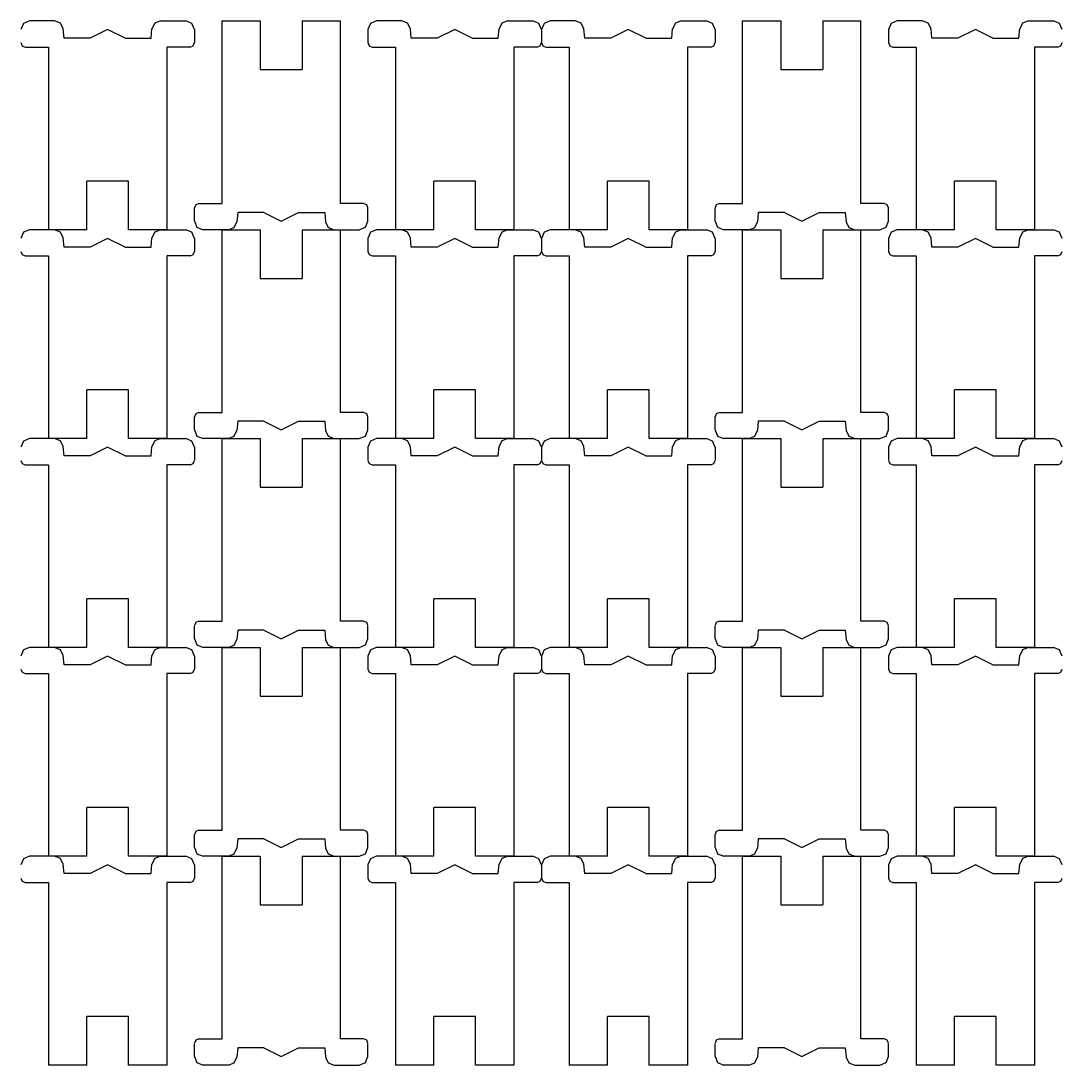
# Model space of a CAD drawing. Extents: x -3 to 397, y 9 to 305.
# Drawn here: x 108.4 to 168.2, y 8.9 to 68.9 of the extents above; entities that cross this region are included whole.
import ezdxf

# ---------------------------------------------------------------- set-up
doc = ezdxf.new("R2010")
doc.units = 0

msp = doc.modelspace()

# ---------------------------------------------------------------- linework, layer by layer
at = {"layer": 'Sketch'}
for p, q in [((108.526294, 68.72418), (108.37985, 68.370621)), ((108.87985, 68.87063), (108.526294, 68.72418)), ((110.321676, 68.870709), (108.879858, 68.870709)), ((110.659481, 68.739265), (110.321682, 68.87063)), ((110.819779, 68.414198), (110.659481, 68.739265)), ((110.867003, 67.873231), (110.81978, 68.412981)), ((115.866997, 67.873231), (115.91422, 68.412981)), ((116.074519, 68.739265), (115.914221, 68.414198)), ((116.412318, 68.87063), (116.074519, 68.739265)), ((116.412324, 68.870709), (117.854142, 68.870709)), ((118.207706, 68.72418), (117.85415, 68.87063)), ((118.35415, 68.370621), (118.207706, 68.72418)), ((119.941003, 58.372476), (119.941003, 68.87113)), ((119.941003, 68.87113), (122.141002, 68.87113)), ((122.141002, 68.87113), (122.141002, 66.071842)), ((124.540998, 68.87113), (124.540998, 66.071842)), ((124.540998, 68.87113), (126.740997, 68.87113)), ((126.740997, 58.372476), (126.740997, 68.87113)), ((128.474294, 68.72418), (128.32785, 68.370621)), ((128.82785, 68.87063), (128.474294, 68.72418)), ((130.269676, 68.870709), (128.827858, 68.870709)), ((130.607481, 68.739265), (130.269682, 68.87063)), ((130.767779, 68.414198), (130.607481, 68.739265)), ((130.815003, 67.873231), (130.76778, 68.412981)), ((135.814997, 67.873231), (135.86222, 68.412981)), ((136.022519, 68.739265), (135.862221, 68.414198)), ((136.360318, 68.87063), (136.022519, 68.739265)), ((136.360324, 68.870709), (137.802142, 68.870709)), ((138.155706, 68.72418), (137.80215, 68.87063)), ((138.30215, 68.370621), (138.155706, 68.72418)), ((138.449294, 68.72418), (138.30285, 68.370621)), ((138.80285, 68.87063), (138.449294, 68.72418)), ((140.244676, 68.870709), (138.802858, 68.870709)), ((140.582481, 68.739265), (140.244682, 68.87063)), ((140.742779, 68.414198), (140.582481, 68.739265)), ((140.790003, 67.873231), (140.74278, 68.412981)), ((145.789997, 67.873231), (145.83722, 68.412981)), ((145.997519, 68.739265), (145.837221, 68.414198)), ((146.335318, 68.87063), (145.997519, 68.739265)), ((146.335324, 68.870709), (147.777142, 68.870709)), ((148.130706, 68.72418), (147.77715, 68.87063)), ((148.27715, 68.370621), (148.130706, 68.72418)), ((149.864003, 58.372476), (149.864003, 68.87113)), ((149.864003, 68.87113), (152.064002, 68.87113)), ((152.064002, 68.87113), (152.064002, 66.071842)), ((154.463998, 68.87113), (154.463998, 66.071842)), ((154.463998, 68.87113), (156.663997, 68.87113)), ((156.663997, 58.372476), (156.663997, 68.87113)), ((158.397294, 68.72418), (158.25085, 68.370621)), ((158.75085, 68.87063), (158.397294, 68.72418)), ((160.192676, 68.870709), (158.750858, 68.870709)), ((160.530481, 68.739265), (160.192682, 68.87063)), ((160.690779, 68.414198), (160.530481, 68.739265)), ((160.738003, 67.873231), (160.69078, 68.412981)), ((165.737997, 67.873231), (165.78522, 68.412981)), ((165.945519, 68.739265), (165.785221, 68.414198)), ((166.283318, 68.87063), (165.945519, 68.739265)), ((166.283324, 68.870709), (167.725142, 68.870709)), ((168.078706, 68.72418), (167.72515, 68.87063)), ((168.22515, 68.370621), (168.078706, 68.72418)), ((112.367001, 67.873231), (110.867003, 67.873231)), ((113.367, 68.373293), (112.367001, 67.873231)), ((114.366999, 67.873231), (113.367, 68.373293)), ((114.366999, 67.873231), (115.866997, 67.873231)), ((118.354151, 68.370647), (118.354151, 67.621877)), ((128.327849, 68.370647), (128.327849, 67.621877)), ((132.315001, 67.873231), (130.815003, 67.873231)), ((133.315, 68.373293), (132.315001, 67.873231)), ((134.314999, 67.873231), (133.315, 68.373293)), ((134.314999, 67.873231), (135.814997, 67.873231)), ((138.302151, 68.370647), (138.302151, 67.621877)), ((138.302849, 68.370647), (138.302849, 67.621877)), ((142.290001, 67.873231), (140.790003, 67.873231)), ((143.29, 68.373293), (142.290001, 67.873231)), ((144.289999, 67.873231), (143.29, 68.373293)), ((144.289999, 67.873231), (145.789997, 67.873231)), ((148.277151, 68.370647), (148.277151, 67.621877)), ((158.250849, 68.370647), (158.250849, 67.621877)), ((162.238001, 67.873231), (160.738003, 67.873231)), ((163.238, 68.373293), (162.238001, 67.873231)), ((164.237999, 67.873231), (163.238, 68.373293)), ((164.237999, 67.873231), (165.737997, 67.873231)), ((108.37985, 67.620634), (108.453072, 67.443854)), ((108.453072, 67.443854), (108.62985, 67.370629)), ((108.629853, 67.370524), (109.967003, 67.370524)), ((109.967003, 67.370524), (109.967003, 56.87187)), ((118.104147, 67.370524), (116.766997, 67.370524)), ((116.766997, 67.370524), (116.766997, 56.87187)), ((118.10415, 67.370629), (118.280928, 67.443854)), ((118.280928, 67.443854), (118.35415, 67.620634)), ((128.32785, 67.620634), (128.401072, 67.443854)), ((128.401072, 67.443854), (128.57785, 67.370629)), ((128.577853, 67.370524), (129.915003, 67.370524)), ((129.915003, 67.370524), (129.915003, 56.87187)), ((138.052147, 67.370524), (136.714997, 67.370524)), ((136.714997, 67.370524), (136.714997, 56.87187)), ((138.05215, 67.370629), (138.228928, 67.443854)), ((138.228928, 67.443854), (138.30215, 67.620634)), ((138.30285, 67.620634), (138.376072, 67.443854)), ((138.376072, 67.443854), (138.55285, 67.370629)), ((138.552853, 67.370524), (139.890003, 67.370524)), ((139.890003, 67.370524), (139.890003, 56.87187)), ((148.027147, 67.370524), (146.689997, 67.370524)), ((146.689997, 67.370524), (146.689997, 56.87187)), ((148.02715, 67.370629), (148.203928, 67.443854)), ((148.203928, 67.443854), (148.27715, 67.620634)), ((158.25085, 67.620634), (158.324072, 67.443854)), ((158.324072, 67.443854), (158.50085, 67.370629)), ((158.500853, 67.370524), (159.838003, 67.370524)), ((159.838003, 67.370524), (159.838003, 56.87187)), ((167.975147, 67.370524), (166.637997, 67.370524)), ((166.637997, 67.370524), (166.637997, 56.87187)), ((167.97515, 67.370629), (168.151928, 67.443854)), ((168.151928, 67.443854), (168.22515, 67.620634)), ((122.141002, 66.071842), (124.540998, 66.071842)), ((152.064002, 66.071842), (154.463998, 66.071842)), ((114.566998, 59.671158), (112.167002, 59.671158)), ((112.167002, 56.87187), (112.167002, 59.671158)), ((114.566998, 56.87187), (114.566998, 59.671158)), ((134.514998, 59.671158), (132.115002, 59.671158)), ((132.115002, 56.87187), (132.115002, 59.671158)), ((134.514998, 56.87187), (134.514998, 59.671158)), ((144.489998, 59.671158), (142.090002, 59.671158)), ((142.090002, 56.87187), (142.090002, 59.671158)), ((144.489998, 56.87187), (144.489998, 59.671158)), ((164.437998, 59.671158), (162.038002, 59.671158)), ((162.038002, 56.87187), (162.038002, 59.671158)), ((164.437998, 56.87187), (164.437998, 59.671158)), ((118.427072, 58.299146), (118.35385, 58.122366)), ((118.60385, 58.372371), (118.427072, 58.299146)), ((118.603853, 58.372476), (119.941003, 58.372476)), ((128.078147, 58.372476), (126.740997, 58.372476)), ((128.254928, 58.299146), (128.07815, 58.372371)), ((128.32815, 58.122366), (128.254928, 58.299146)), ((148.350072, 58.299146), (148.27685, 58.122366)), ((148.52685, 58.372371), (148.350072, 58.299146)), ((148.526853, 58.372476), (149.864003, 58.372476)), ((158.001147, 58.372476), (156.663997, 58.372476)), ((158.177928, 58.299146), (158.00115, 58.372371)), ((158.25115, 58.122366), (158.177928, 58.299146)), ((118.353849, 57.372353), (118.353849, 58.121123)), ((120.841003, 57.869769), (120.79378, 57.330019)), ((122.341001, 57.869769), (120.841003, 57.869769)), ((122.341001, 57.869769), (123.341, 57.369707)), ((123.341, 57.369707), (124.340999, 57.869769)), ((124.340999, 57.869769), (125.840997, 57.869769)), ((125.840997, 57.869769), (125.88822, 57.330019)), ((128.328151, 57.372353), (128.328151, 58.121123)), ((148.276849, 57.372353), (148.276849, 58.121123)), ((150.764003, 57.869769), (150.71678, 57.330019)), ((152.264001, 57.869769), (150.764003, 57.869769)), ((152.264001, 57.869769), (153.264, 57.369707)), ((153.264, 57.369707), (154.263999, 57.869769)), ((154.263999, 57.869769), (155.763997, 57.869769)), ((155.763997, 57.869769), (155.81122, 57.330019)), ((158.251151, 57.372353), (158.251151, 58.121123)), ((118.35385, 57.372379), (118.500294, 57.01882)), ((118.500294, 57.01882), (118.85385, 56.87237)), ((120.295682, 56.87237), (120.633481, 57.003735)), ((120.633481, 57.003735), (120.793779, 57.328802)), ((125.888221, 57.328802), (126.048519, 57.003735)), ((126.048519, 57.003735), (126.386318, 56.87237)), ((127.82815, 56.87237), (128.181706, 57.01882)), ((128.181706, 57.01882), (128.32815, 57.372379)), ((148.27685, 57.372379), (148.423294, 57.01882)), ((148.423294, 57.01882), (148.77685, 56.87237)), ((150.218682, 56.87237), (150.556481, 57.003735)), ((150.556481, 57.003735), (150.716779, 57.328802)), ((155.811221, 57.328802), (155.971519, 57.003735)), ((155.971519, 57.003735), (156.309318, 56.87237)), ((157.75115, 56.87237), (158.104706, 57.01882)), ((158.104706, 57.01882), (158.25115, 57.372379)), ((108.526294, 56.72518), (108.37985, 56.371621)), ((108.87985, 56.87163), (108.526294, 56.72518)), ((110.321676, 56.871709), (108.879858, 56.871709)), ((112.167002, 56.87187), (109.967003, 56.87187)), ((110.659481, 56.740265), (110.321682, 56.87163)), ((110.819779, 56.415198), (110.659481, 56.740265)), ((110.867003, 55.874231), (110.81978, 56.413981)), ((116.766997, 56.87187), (114.566998, 56.87187)), ((115.866997, 55.874231), (115.91422, 56.413981)), ((116.074519, 56.740265), (115.914221, 56.415198)), ((116.412318, 56.87163), (116.074519, 56.740265)), ((116.412324, 56.871709), (117.854142, 56.871709)), ((118.207706, 56.72518), (117.85415, 56.87163)), ((118.35415, 56.371621), (118.207706, 56.72518)), ((120.295676, 56.872291), (118.853858, 56.872291)), ((119.941003, 46.373476), (119.941003, 56.87213)), ((119.941003, 56.87213), (122.141002, 56.87213)), ((122.141002, 56.87213), (122.141002, 54.072842)), ((124.540998, 56.87213), (124.540998, 54.072842)), ((124.540998, 56.87213), (126.740997, 56.87213)), ((126.386324, 56.872291), (127.828142, 56.872291)), ((126.740997, 46.373476), (126.740997, 56.87213)), ((128.474294, 56.72518), (128.32785, 56.371621)), ((128.82785, 56.87163), (128.474294, 56.72518)), ((130.269676, 56.871709), (128.827858, 56.871709)), ((132.115002, 56.87187), (129.915003, 56.87187)), ((130.607481, 56.740265), (130.269682, 56.87163)), ((130.767779, 56.415198), (130.607481, 56.740265)), ((130.815003, 55.874231), (130.76778, 56.413981)), ((136.714997, 56.87187), (134.514998, 56.87187)), ((135.814997, 55.874231), (135.86222, 56.413981)), ((136.022519, 56.740265), (135.862221, 56.415198)), ((136.360318, 56.87163), (136.022519, 56.740265)), ((136.360324, 56.871709), (137.802142, 56.871709)), ((138.155706, 56.72518), (137.80215, 56.87163)), ((138.30215, 56.371621), (138.155706, 56.72518)), ((138.449294, 56.72518), (138.30285, 56.371621)), ((138.80285, 56.87163), (138.449294, 56.72518)), ((140.244676, 56.871709), (138.802858, 56.871709)), ((142.090002, 56.87187), (139.890003, 56.87187)), ((140.582481, 56.740265), (140.244682, 56.87163)), ((140.742779, 56.415198), (140.582481, 56.740265)), ((140.790003, 55.874231), (140.74278, 56.413981)), ((146.689997, 56.87187), (144.489998, 56.87187)), ((145.789997, 55.874231), (145.83722, 56.413981)), ((145.997519, 56.740265), (145.837221, 56.415198)), ((146.335318, 56.87163), (145.997519, 56.740265)), ((146.335324, 56.871709), (147.777142, 56.871709)), ((148.130706, 56.72518), (147.77715, 56.87163)), ((148.27715, 56.371621), (148.130706, 56.72518)), ((150.218676, 56.872291), (148.776858, 56.872291)), ((149.864003, 46.373476), (149.864003, 56.87213)), ((149.864003, 56.87213), (152.064002, 56.87213)), ((152.064002, 56.87213), (152.064002, 54.072842)), ((154.463998, 56.87213), (154.463998, 54.072842)), ((154.463998, 56.87213), (156.663997, 56.87213)), ((156.309324, 56.872291), (157.751142, 56.872291)), ((156.663997, 46.373476), (156.663997, 56.87213)), ((158.397294, 56.72518), (158.25085, 56.371621)), ((158.75085, 56.87163), (158.397294, 56.72518)), ((160.192676, 56.871709), (158.750858, 56.871709)), ((162.038002, 56.87187), (159.838003, 56.87187)), ((160.530481, 56.740265), (160.192682, 56.87163)), ((160.690779, 56.415198), (160.530481, 56.740265)), ((160.738003, 55.874231), (160.69078, 56.413981)), ((166.637997, 56.87187), (164.437998, 56.87187)), ((165.737997, 55.874231), (165.78522, 56.413981)), ((165.945519, 56.740265), (165.785221, 56.415198)), ((166.283318, 56.87163), (165.945519, 56.740265)), ((166.283324, 56.871709), (167.725142, 56.871709)), ((168.078706, 56.72518), (167.72515, 56.87163)), ((168.22515, 56.371621), (168.078706, 56.72518)), ((112.367001, 55.874231), (110.867003, 55.874231)), ((113.367, 56.374293), (112.367001, 55.874231)), ((114.366999, 55.874231), (113.367, 56.374293)), ((114.366999, 55.874231), (115.866997, 55.874231)), ((118.354151, 56.371647), (118.354151, 55.622877)), ((128.327849, 56.371647), (128.327849, 55.622877)), ((132.315001, 55.874231), (130.815003, 55.874231)), ((133.315, 56.374293), (132.315001, 55.874231)), ((134.314999, 55.874231), (133.315, 56.374293)), ((134.314999, 55.874231), (135.814997, 55.874231)), ((138.302151, 56.371647), (138.302151, 55.622877)), ((138.302849, 56.371647), (138.302849, 55.622877)), ((142.290001, 55.874231), (140.790003, 55.874231)), ((143.29, 56.374293), (142.290001, 55.874231)), ((144.289999, 55.874231), (143.29, 56.374293)), ((144.289999, 55.874231), (145.789997, 55.874231)), ((148.277151, 56.371647), (148.277151, 55.622877)), ((158.250849, 56.371647), (158.250849, 55.622877)), ((162.238001, 55.874231), (160.738003, 55.874231)), ((163.238, 56.374293), (162.238001, 55.874231)), ((164.237999, 55.874231), (163.238, 56.374293)), ((164.237999, 55.874231), (165.737997, 55.874231)), ((108.37985, 55.621634), (108.453072, 55.444854)), ((108.453072, 55.444854), (108.62985, 55.371629)), ((108.629853, 55.371524), (109.967003, 55.371524)), ((109.967003, 55.371524), (109.967003, 44.87287)), ((118.104147, 55.371524), (116.766997, 55.371524)), ((116.766997, 55.371524), (116.766997, 44.87287)), ((118.10415, 55.371629), (118.280928, 55.444854)), ((118.280928, 55.444854), (118.35415, 55.621634)), ((128.32785, 55.621634), (128.401072, 55.444854)), ((128.401072, 55.444854), (128.57785, 55.371629)), ((128.577853, 55.371524), (129.915003, 55.371524)), ((129.915003, 55.371524), (129.915003, 44.87287)), ((138.052147, 55.371524), (136.714997, 55.371524)), ((136.714997, 55.371524), (136.714997, 44.87287)), ((138.05215, 55.371629), (138.228928, 55.444854)), ((138.228928, 55.444854), (138.30215, 55.621634)), ((138.30285, 55.621634), (138.376072, 55.444854)), ((138.376072, 55.444854), (138.55285, 55.371629)), ((138.552853, 55.371524), (139.890003, 55.371524)), ((139.890003, 55.371524), (139.890003, 44.87287)), ((148.027147, 55.371524), (146.689997, 55.371524)), ((146.689997, 55.371524), (146.689997, 44.87287)), ((148.02715, 55.371629), (148.203928, 55.444854)), ((148.203928, 55.444854), (148.27715, 55.621634)), ((158.25085, 55.621634), (158.324072, 55.444854)), ((158.324072, 55.444854), (158.50085, 55.371629)), ((158.500853, 55.371524), (159.838003, 55.371524)), ((159.838003, 55.371524), (159.838003, 44.87287)), ((167.975147, 55.371524), (166.637997, 55.371524)), ((166.637997, 55.371524), (166.637997, 44.87287)), ((167.97515, 55.371629), (168.151928, 55.444854)), ((168.151928, 55.444854), (168.22515, 55.621634)), ((122.141002, 54.072842), (124.540998, 54.072842)), ((152.064002, 54.072842), (154.463998, 54.072842)), ((114.566998, 47.672158), (112.167002, 47.672158)), ((112.167002, 44.87287), (112.167002, 47.672158)), ((114.566998, 44.87287), (114.566998, 47.672158)), ((134.514998, 47.672158), (132.115002, 47.672158)), ((132.115002, 44.87287), (132.115002, 47.672158)), ((134.514998, 44.87287), (134.514998, 47.672158)), ((144.489998, 47.672158), (142.090002, 47.672158)), ((142.090002, 44.87287), (142.090002, 47.672158)), ((144.489998, 44.87287), (144.489998, 47.672158)), ((164.437998, 47.672158), (162.038002, 47.672158)), ((162.038002, 44.87287), (162.038002, 47.672158)), ((164.437998, 44.87287), (164.437998, 47.672158)), ((118.427072, 46.300146), (118.35385, 46.123366)), ((118.60385, 46.373371), (118.427072, 46.300146)), ((118.603853, 46.373476), (119.941003, 46.373476)), ((128.078147, 46.373476), (126.740997, 46.373476)), ((128.254928, 46.300146), (128.07815, 46.373371)), ((128.32815, 46.123366), (128.254928, 46.300146)), ((148.350072, 46.300146), (148.27685, 46.123366)), ((148.52685, 46.373371), (148.350072, 46.300146)), ((148.526853, 46.373476), (149.864003, 46.373476)), ((158.001147, 46.373476), (156.663997, 46.373476)), ((158.177928, 46.300146), (158.00115, 46.373371)), ((158.25115, 46.123366), (158.177928, 46.300146)), ((118.353849, 45.373353), (118.353849, 46.122123)), ((120.841003, 45.870769), (120.79378, 45.331019)), ((122.341001, 45.870769), (120.841003, 45.870769)), ((122.341001, 45.870769), (123.341, 45.370707)), ((123.341, 45.370707), (124.340999, 45.870769)), ((124.340999, 45.870769), (125.840997, 45.870769)), ((125.840997, 45.870769), (125.88822, 45.331019)), ((128.328151, 45.373353), (128.328151, 46.122123)), ((148.276849, 45.373353), (148.276849, 46.122123)), ((150.764003, 45.870769), (150.71678, 45.331019)), ((152.264001, 45.870769), (150.764003, 45.870769)), ((152.264001, 45.870769), (153.264, 45.370707)), ((153.264, 45.370707), (154.263999, 45.870769)), ((154.263999, 45.870769), (155.763997, 45.870769)), ((155.763997, 45.870769), (155.81122, 45.331019)), ((158.251151, 45.373353), (158.251151, 46.122123)), ((118.35385, 45.373379), (118.500294, 45.01982)), ((118.500294, 45.01982), (118.85385, 44.87337)), ((120.295682, 44.87337), (120.633481, 45.004735)), ((120.633481, 45.004735), (120.793779, 45.329802)), ((125.888221, 45.329802), (126.048519, 45.004735)), ((126.048519, 45.004735), (126.386318, 44.87337)), ((127.82815, 44.87337), (128.181706, 45.01982)), ((128.181706, 45.01982), (128.32815, 45.373379)), ((148.27685, 45.373379), (148.423294, 45.01982)), ((148.423294, 45.01982), (148.77685, 44.87337)), ((150.218682, 44.87337), (150.556481, 45.004735)), ((150.556481, 45.004735), (150.716779, 45.329802)), ((155.811221, 45.329802), (155.971519, 45.004735)), ((155.971519, 45.004735), (156.309318, 44.87337)), ((157.75115, 44.87337), (158.104706, 45.01982)), ((158.104706, 45.01982), (158.25115, 45.373379)), ((108.526294, 44.72618), (108.37985, 44.372621)), ((108.87985, 44.87263), (108.526294, 44.72618)), ((110.321676, 44.872709), (108.879858, 44.872709)), ((112.167002, 44.87287), (109.967003, 44.87287)), ((110.659481, 44.741265), (110.321682, 44.87263)), ((110.819779, 44.416198), (110.659481, 44.741265)), ((110.867003, 43.875231), (110.81978, 44.414981)), ((116.766997, 44.87287), (114.566998, 44.87287)), ((115.866997, 43.875231), (115.91422, 44.414981)), ((116.074519, 44.741265), (115.914221, 44.416198)), ((116.412318, 44.87263), (116.074519, 44.741265)), ((116.412324, 44.872709), (117.854142, 44.872709)), ((118.207706, 44.72618), (117.85415, 44.87263)), ((118.35415, 44.372621), (118.207706, 44.72618)), ((120.295676, 44.873291), (118.853858, 44.873291)), ((119.941003, 34.374476), (119.941003, 44.87313)), ((119.941003, 44.87313), (122.141002, 44.87313)), ((122.141002, 44.87313), (122.141002, 42.073842)), ((124.540998, 44.87313), (124.540998, 42.073842)), ((124.540998, 44.87313), (126.740997, 44.87313)), ((126.386324, 44.873291), (127.828142, 44.873291)), ((126.740997, 34.374476), (126.740997, 44.87313)), ((128.474294, 44.72618), (128.32785, 44.372621)), ((128.82785, 44.87263), (128.474294, 44.72618)), ((130.269676, 44.872709), (128.827858, 44.872709)), ((132.115002, 44.87287), (129.915003, 44.87287)), ((130.607481, 44.741265), (130.269682, 44.87263)), ((130.767779, 44.416198), (130.607481, 44.741265)), ((130.815003, 43.875231), (130.76778, 44.414981)), ((136.714997, 44.87287), (134.514998, 44.87287)), ((135.814997, 43.875231), (135.86222, 44.414981)), ((136.022519, 44.741265), (135.862221, 44.416198)), ((136.360318, 44.87263), (136.022519, 44.741265)), ((136.360324, 44.872709), (137.802142, 44.872709)), ((138.155706, 44.72618), (137.80215, 44.87263)), ((138.30215, 44.372621), (138.155706, 44.72618)), ((138.449294, 44.72618), (138.30285, 44.372621)), ((138.80285, 44.87263), (138.449294, 44.72618)), ((140.244676, 44.872709), (138.802858, 44.872709)), ((142.090002, 44.87287), (139.890003, 44.87287)), ((140.582481, 44.741265), (140.244682, 44.87263)), ((140.742779, 44.416198), (140.582481, 44.741265)), ((140.790003, 43.875231), (140.74278, 44.414981)), ((146.689997, 44.87287), (144.489998, 44.87287)), ((145.789997, 43.875231), (145.83722, 44.414981)), ((145.997519, 44.741265), (145.837221, 44.416198)), ((146.335318, 44.87263), (145.997519, 44.741265)), ((146.335324, 44.872709), (147.777142, 44.872709)), ((148.130706, 44.72618), (147.77715, 44.87263)), ((148.27715, 44.372621), (148.130706, 44.72618)), ((150.218676, 44.873291), (148.776858, 44.873291)), ((149.864003, 34.374476), (149.864003, 44.87313)), ((149.864003, 44.87313), (152.064002, 44.87313)), ((152.064002, 44.87313), (152.064002, 42.073842)), ((154.463998, 44.87313), (154.463998, 42.073842)), ((154.463998, 44.87313), (156.663997, 44.87313)), ((156.309324, 44.873291), (157.751142, 44.873291)), ((156.663997, 34.374476), (156.663997, 44.87313)), ((158.397294, 44.72618), (158.25085, 44.372621)), ((158.75085, 44.87263), (158.397294, 44.72618)), ((160.192676, 44.872709), (158.750858, 44.872709)), ((162.038002, 44.87287), (159.838003, 44.87287)), ((160.530481, 44.741265), (160.192682, 44.87263)), ((160.690779, 44.416198), (160.530481, 44.741265)), ((160.738003, 43.875231), (160.69078, 44.414981)), ((166.637997, 44.87287), (164.437998, 44.87287)), ((165.737997, 43.875231), (165.78522, 44.414981)), ((165.945519, 44.741265), (165.785221, 44.416198)), ((166.283318, 44.87263), (165.945519, 44.741265)), ((166.283324, 44.872709), (167.725142, 44.872709)), ((168.078706, 44.72618), (167.72515, 44.87263)), ((168.22515, 44.372621), (168.078706, 44.72618)), ((112.367001, 43.875231), (110.867003, 43.875231)), ((113.367, 44.375293), (112.367001, 43.875231)), ((114.366999, 43.875231), (113.367, 44.375293)), ((114.366999, 43.875231), (115.866997, 43.875231)), ((118.354151, 44.372647), (118.354151, 43.623877)), ((128.327849, 44.372647), (128.327849, 43.623877)), ((132.315001, 43.875231), (130.815003, 43.875231)), ((133.315, 44.375293), (132.315001, 43.875231)), ((134.314999, 43.875231), (133.315, 44.375293)), ((134.314999, 43.875231), (135.814997, 43.875231)), ((138.302151, 44.372647), (138.302151, 43.623877)), ((138.302849, 44.372647), (138.302849, 43.623877)), ((142.290001, 43.875231), (140.790003, 43.875231)), ((143.29, 44.375293), (142.290001, 43.875231)), ((144.289999, 43.875231), (143.29, 44.375293)), ((144.289999, 43.875231), (145.789997, 43.875231)), ((148.277151, 44.372647), (148.277151, 43.623877)), ((158.250849, 44.372647), (158.250849, 43.623877)), ((162.238001, 43.875231), (160.738003, 43.875231)), ((163.238, 44.375293), (162.238001, 43.875231)), ((164.237999, 43.875231), (163.238, 44.375293)), ((164.237999, 43.875231), (165.737997, 43.875231)), ((108.37985, 43.622634), (108.453072, 43.445854)), ((108.453072, 43.445854), (108.62985, 43.372629)), ((108.629853, 43.372524), (109.967003, 43.372524)), ((109.967003, 43.372524), (109.967003, 32.87387)), ((118.104147, 43.372524), (116.766997, 43.372524)), ((116.766997, 43.372524), (116.766997, 32.87387)), ((118.10415, 43.372629), (118.280928, 43.445854)), ((118.280928, 43.445854), (118.35415, 43.622634)), ((128.32785, 43.622634), (128.401072, 43.445854)), ((128.401072, 43.445854), (128.57785, 43.372629)), ((128.577853, 43.372524), (129.915003, 43.372524)), ((129.915003, 43.372524), (129.915003, 32.87387)), ((138.052147, 43.372524), (136.714997, 43.372524)), ((136.714997, 43.372524), (136.714997, 32.87387)), ((138.05215, 43.372629), (138.228928, 43.445854)), ((138.228928, 43.445854), (138.30215, 43.622634)), ((138.30285, 43.622634), (138.376072, 43.445854)), ((138.376072, 43.445854), (138.55285, 43.372629)), ((138.552853, 43.372524), (139.890003, 43.372524)), ((139.890003, 43.372524), (139.890003, 32.87387)), ((148.027147, 43.372524), (146.689997, 43.372524)), ((146.689997, 43.372524), (146.689997, 32.87387)), ((148.02715, 43.372629), (148.203928, 43.445854)), ((148.203928, 43.445854), (148.27715, 43.622634)), ((158.25085, 43.622634), (158.324072, 43.445854)), ((158.324072, 43.445854), (158.50085, 43.372629)), ((158.500853, 43.372524), (159.838003, 43.372524)), ((159.838003, 43.372524), (159.838003, 32.87387)), ((167.975147, 43.372524), (166.637997, 43.372524)), ((166.637997, 43.372524), (166.637997, 32.87387)), ((167.97515, 43.372629), (168.151928, 43.445854)), ((168.151928, 43.445854), (168.22515, 43.622634)), ((122.141002, 42.073842), (124.540998, 42.073842)), ((152.064002, 42.073842), (154.463998, 42.073842)), ((114.566998, 35.673158), (112.167002, 35.673158)), ((112.167002, 32.87387), (112.167002, 35.673158)), ((114.566998, 32.87387), (114.566998, 35.673158)), ((134.514998, 35.673158), (132.115002, 35.673158)), ((132.115002, 32.87387), (132.115002, 35.673158)), ((134.514998, 32.87387), (134.514998, 35.673158)), ((144.489998, 35.673158), (142.090002, 35.673158)), ((142.090002, 32.87387), (142.090002, 35.673158)), ((144.489998, 32.87387), (144.489998, 35.673158)), ((164.437998, 35.673158), (162.038002, 35.673158)), ((162.038002, 32.87387), (162.038002, 35.673158)), ((164.437998, 32.87387), (164.437998, 35.673158)), ((118.427072, 34.301146), (118.35385, 34.124366)), ((118.60385, 34.374371), (118.427072, 34.301146)), ((118.603853, 34.374476), (119.941003, 34.374476)), ((128.078147, 34.374476), (126.740997, 34.374476)), ((128.254928, 34.301146), (128.07815, 34.374371)), ((128.32815, 34.124366), (128.254928, 34.301146)), ((148.350072, 34.301146), (148.27685, 34.124366)), ((148.52685, 34.374371), (148.350072, 34.301146)), ((148.526853, 34.374476), (149.864003, 34.374476)), ((158.001147, 34.374476), (156.663997, 34.374476)), ((158.177928, 34.301146), (158.00115, 34.374371)), ((158.25115, 34.124366), (158.177928, 34.301146)), ((118.353849, 33.374353), (118.353849, 34.123123)), ((120.841003, 33.871769), (120.79378, 33.332019)), ((122.341001, 33.871769), (120.841003, 33.871769)), ((122.341001, 33.871769), (123.341, 33.371707)), ((123.341, 33.371707), (124.340999, 33.871769)), ((124.340999, 33.871769), (125.840997, 33.871769)), ((125.840997, 33.871769), (125.88822, 33.332019)), ((128.328151, 33.374353), (128.328151, 34.123123)), ((148.276849, 33.374353), (148.276849, 34.123123)), ((150.764003, 33.871769), (150.71678, 33.332019)), ((152.264001, 33.871769), (150.764003, 33.871769)), ((152.264001, 33.871769), (153.264, 33.371707)), ((153.264, 33.371707), (154.263999, 33.871769)), ((154.263999, 33.871769), (155.763997, 33.871769)), ((155.763997, 33.871769), (155.81122, 33.332019)), ((158.251151, 33.374353), (158.251151, 34.123123)), ((118.35385, 33.374379), (118.500294, 33.02082)), ((118.500294, 33.02082), (118.85385, 32.87437)), ((120.295682, 32.87437), (120.633481, 33.005735)), ((120.633481, 33.005735), (120.793779, 33.330802)), ((125.888221, 33.330802), (126.048519, 33.005735)), ((126.048519, 33.005735), (126.386318, 32.87437)), ((127.82815, 32.87437), (128.181706, 33.02082)), ((128.181706, 33.02082), (128.32815, 33.374379)), ((148.27685, 33.374379), (148.423294, 33.02082)), ((148.423294, 33.02082), (148.77685, 32.87437)), ((150.218682, 32.87437), (150.556481, 33.005735)), ((150.556481, 33.005735), (150.716779, 33.330802)), ((155.811221, 33.330802), (155.971519, 33.005735)), ((155.971519, 33.005735), (156.309318, 32.87437)), ((157.75115, 32.87437), (158.104706, 33.02082)), ((158.104706, 33.02082), (158.25115, 33.374379)), ((108.526294, 32.72718), (108.37985, 32.373621)), ((108.87985, 32.87363), (108.526294, 32.72718)), ((110.321676, 32.873709), (108.879858, 32.873709)), ((112.167002, 32.87387), (109.967003, 32.87387)), ((110.659481, 32.742265), (110.321682, 32.87363)), ((110.819779, 32.417198), (110.659481, 32.742265)), ((110.867003, 31.876231), (110.81978, 32.415981)), ((116.766997, 32.87387), (114.566998, 32.87387)), ((115.866997, 31.876231), (115.91422, 32.415981)), ((116.074519, 32.742265), (115.914221, 32.417198)), ((116.412318, 32.87363), (116.074519, 32.742265)), ((116.412324, 32.873709), (117.854142, 32.873709)), ((118.207706, 32.72718), (117.85415, 32.87363)), ((118.35415, 32.373621), (118.207706, 32.72718)), ((120.295676, 32.874291), (118.853858, 32.874291)), ((119.941003, 22.375476), (119.941003, 32.87413)), ((119.941003, 32.87413), (122.141002, 32.87413)), ((122.141002, 32.87413), (122.141002, 30.074842)), ((124.540998, 32.87413), (124.540998, 30.074842)), ((124.540998, 32.87413), (126.740997, 32.87413)), ((126.386324, 32.874291), (127.828142, 32.874291)), ((126.740997, 22.375476), (126.740997, 32.87413)), ((128.474294, 32.72718), (128.32785, 32.373621)), ((128.82785, 32.87363), (128.474294, 32.72718)), ((130.269676, 32.873709), (128.827858, 32.873709)), ((132.115002, 32.87387), (129.915003, 32.87387)), ((130.607481, 32.742265), (130.269682, 32.87363)), ((130.767779, 32.417198), (130.607481, 32.742265)), ((130.815003, 31.876231), (130.76778, 32.415981)), ((136.714997, 32.87387), (134.514998, 32.87387)), ((135.814997, 31.876231), (135.86222, 32.415981)), ((136.022519, 32.742265), (135.862221, 32.417198)), ((136.360318, 32.87363), (136.022519, 32.742265)), ((136.360324, 32.873709), (137.802142, 32.873709)), ((138.155706, 32.72718), (137.80215, 32.87363)), ((138.30215, 32.373621), (138.155706, 32.72718)), ((138.449294, 32.72718), (138.30285, 32.373621)), ((138.80285, 32.87363), (138.449294, 32.72718)), ((140.244676, 32.873709), (138.802858, 32.873709)), ((142.090002, 32.87387), (139.890003, 32.87387)), ((140.582481, 32.742265), (140.244682, 32.87363)), ((140.742779, 32.417198), (140.582481, 32.742265)), ((140.790003, 31.876231), (140.74278, 32.415981)), ((146.689997, 32.87387), (144.489998, 32.87387)), ((145.789997, 31.876231), (145.83722, 32.415981)), ((145.997519, 32.742265), (145.837221, 32.417198)), ((146.335318, 32.87363), (145.997519, 32.742265)), ((146.335324, 32.873709), (147.777142, 32.873709)), ((148.130706, 32.72718), (147.77715, 32.87363)), ((148.27715, 32.373621), (148.130706, 32.72718)), ((150.218676, 32.874291), (148.776858, 32.874291)), ((149.864003, 22.375476), (149.864003, 32.87413)), ((149.864003, 32.87413), (152.064002, 32.87413)), ((152.064002, 32.87413), (152.064002, 30.074842)), ((154.463998, 32.87413), (154.463998, 30.074842)), ((154.463998, 32.87413), (156.663997, 32.87413)), ((156.309324, 32.874291), (157.751142, 32.874291)), ((156.663997, 22.375476), (156.663997, 32.87413)), ((158.397294, 32.72718), (158.25085, 32.373621)), ((158.75085, 32.87363), (158.397294, 32.72718)), ((160.192676, 32.873709), (158.750858, 32.873709)), ((162.038002, 32.87387), (159.838003, 32.87387)), ((160.530481, 32.742265), (160.192682, 32.87363)), ((160.690779, 32.417198), (160.530481, 32.742265)), ((160.738003, 31.876231), (160.69078, 32.415981)), ((166.637997, 32.87387), (164.437998, 32.87387)), ((165.737997, 31.876231), (165.78522, 32.415981)), ((165.945519, 32.742265), (165.785221, 32.417198)), ((166.283318, 32.87363), (165.945519, 32.742265)), ((166.283324, 32.873709), (167.725142, 32.873709)), ((168.078706, 32.72718), (167.72515, 32.87363)), ((168.22515, 32.373621), (168.078706, 32.72718)), ((112.367001, 31.876231), (110.867003, 31.876231)), ((113.367, 32.376293), (112.367001, 31.876231)), ((114.366999, 31.876231), (113.367, 32.376293)), ((114.366999, 31.876231), (115.866997, 31.876231)), ((118.354151, 32.373647), (118.354151, 31.624877)), ((128.327849, 32.373647), (128.327849, 31.624877)), ((132.315001, 31.876231), (130.815003, 31.876231)), ((133.315, 32.376293), (132.315001, 31.876231)), ((134.314999, 31.876231), (133.315, 32.376293)), ((134.314999, 31.876231), (135.814997, 31.876231)), ((138.302151, 32.373647), (138.302151, 31.624877)), ((138.302849, 32.373647), (138.302849, 31.624877)), ((142.290001, 31.876231), (140.790003, 31.876231)), ((143.29, 32.376293), (142.290001, 31.876231)), ((144.289999, 31.876231), (143.29, 32.376293)), ((144.289999, 31.876231), (145.789997, 31.876231)), ((148.277151, 32.373647), (148.277151, 31.624877)), ((158.250849, 32.373647), (158.250849, 31.624877)), ((162.238001, 31.876231), (160.738003, 31.876231)), ((163.238, 32.376293), (162.238001, 31.876231)), ((164.237999, 31.876231), (163.238, 32.376293)), ((164.237999, 31.876231), (165.737997, 31.876231)), ((108.37985, 31.623634), (108.453072, 31.446854)), ((108.453072, 31.446854), (108.62985, 31.373629)), ((108.629853, 31.373524), (109.967003, 31.373524)), ((109.967003, 31.373524), (109.967003, 20.87487)), ((118.104147, 31.373524), (116.766997, 31.373524)), ((116.766997, 31.373524), (116.766997, 20.87487)), ((118.10415, 31.373629), (118.280928, 31.446854)), ((118.280928, 31.446854), (118.35415, 31.623634)), ((128.32785, 31.623634), (128.401072, 31.446854)), ((128.401072, 31.446854), (128.57785, 31.373629)), ((128.577853, 31.373524), (129.915003, 31.373524)), ((129.915003, 31.373524), (129.915003, 20.87487)), ((138.052147, 31.373524), (136.714997, 31.373524)), ((136.714997, 31.373524), (136.714997, 20.87487)), ((138.05215, 31.373629), (138.228928, 31.446854)), ((138.228928, 31.446854), (138.30215, 31.623634)), ((138.30285, 31.623634), (138.376072, 31.446854)), ((138.376072, 31.446854), (138.55285, 31.373629)), ((138.552853, 31.373524), (139.890003, 31.373524)), ((139.890003, 31.373524), (139.890003, 20.87487)), ((148.027147, 31.373524), (146.689997, 31.373524)), ((146.689997, 31.373524), (146.689997, 20.87487)), ((148.02715, 31.373629), (148.203928, 31.446854)), ((148.203928, 31.446854), (148.27715, 31.623634)), ((158.25085, 31.623634), (158.324072, 31.446854)), ((158.324072, 31.446854), (158.50085, 31.373629)), ((158.500853, 31.373524), (159.838003, 31.373524)), ((159.838003, 31.373524), (159.838003, 20.87487)), ((167.975147, 31.373524), (166.637997, 31.373524)), ((166.637997, 31.373524), (166.637997, 20.87487)), ((167.97515, 31.373629), (168.151928, 31.446854)), ((168.151928, 31.446854), (168.22515, 31.623634)), ((122.141002, 30.074842), (124.540998, 30.074842)), ((152.064002, 30.074842), (154.463998, 30.074842)), ((114.566998, 23.674158), (112.167002, 23.674158)), ((112.167002, 20.87487), (112.167002, 23.674158)), ((114.566998, 20.87487), (114.566998, 23.674158)), ((134.514998, 23.674158), (132.115002, 23.674158)), ((132.115002, 20.87487), (132.115002, 23.674158)), ((134.514998, 20.87487), (134.514998, 23.674158)), ((144.489998, 23.674158), (142.090002, 23.674158)), ((142.090002, 20.87487), (142.090002, 23.674158)), ((144.489998, 20.87487), (144.489998, 23.674158)), ((164.437998, 23.674158), (162.038002, 23.674158)), ((162.038002, 20.87487), (162.038002, 23.674158)), ((164.437998, 20.87487), (164.437998, 23.674158)), ((118.427072, 22.302146), (118.35385, 22.125366)), ((118.60385, 22.375371), (118.427072, 22.302146)), ((118.603853, 22.375476), (119.941003, 22.375476)), ((128.078147, 22.375476), (126.740997, 22.375476)), ((128.254928, 22.302146), (128.07815, 22.375371)), ((128.32815, 22.125366), (128.254928, 22.302146)), ((148.350072, 22.302146), (148.27685, 22.125366)), ((148.52685, 22.375371), (148.350072, 22.302146)), ((148.526853, 22.375476), (149.864003, 22.375476)), ((158.001147, 22.375476), (156.663997, 22.375476)), ((158.177928, 22.302146), (158.00115, 22.375371)), ((158.25115, 22.125366), (158.177928, 22.302146)), ((118.353849, 21.375353), (118.353849, 22.124123)), ((120.841003, 21.872769), (120.79378, 21.333019)), ((122.341001, 21.872769), (120.841003, 21.872769)), ((122.341001, 21.872769), (123.341, 21.372707)), ((123.341, 21.372707), (124.340999, 21.872769)), ((124.340999, 21.872769), (125.840997, 21.872769)), ((125.840997, 21.872769), (125.88822, 21.333019)), ((128.328151, 21.375353), (128.328151, 22.124123)), ((148.276849, 21.375353), (148.276849, 22.124123)), ((150.764003, 21.872769), (150.71678, 21.333019)), ((152.264001, 21.872769), (150.764003, 21.872769)), ((152.264001, 21.872769), (153.264, 21.372707)), ((153.264, 21.372707), (154.263999, 21.872769)), ((154.263999, 21.872769), (155.763997, 21.872769)), ((155.763997, 21.872769), (155.81122, 21.333019)), ((158.251151, 21.375353), (158.251151, 22.124123)), ((118.35385, 21.375379), (118.500294, 21.02182)), ((118.500294, 21.02182), (118.85385, 20.87537)), ((120.295682, 20.87537), (120.633481, 21.006735)), ((120.633481, 21.006735), (120.793779, 21.331802)), ((125.888221, 21.331802), (126.048519, 21.006735)), ((126.048519, 21.006735), (126.386318, 20.87537)), ((127.82815, 20.87537), (128.181706, 21.02182)), ((128.181706, 21.02182), (128.32815, 21.375379)), ((148.27685, 21.375379), (148.423294, 21.02182)), ((148.423294, 21.02182), (148.77685, 20.87537)), ((150.218682, 20.87537), (150.556481, 21.006735)), ((150.556481, 21.006735), (150.716779, 21.331802)), ((155.811221, 21.331802), (155.971519, 21.006735)), ((155.971519, 21.006735), (156.309318, 20.87537)), ((157.75115, 20.87537), (158.104706, 21.02182)), ((158.104706, 21.02182), (158.25115, 21.375379)), ((108.526294, 20.72818), (108.37985, 20.374621)), ((108.87985, 20.87463), (108.526294, 20.72818)), ((110.321676, 20.874709), (108.879858, 20.874709)), ((112.167002, 20.87487), (109.967003, 20.87487)), ((110.659481, 20.743265), (110.321682, 20.87463)), ((110.819779, 20.418198), (110.659481, 20.743265)), ((110.867003, 19.877231), (110.81978, 20.416981)), ((116.766997, 20.87487), (114.566998, 20.87487)), ((115.866997, 19.877231), (115.91422, 20.416981)), ((116.074519, 20.743265), (115.914221, 20.418198)), ((116.412318, 20.87463), (116.074519, 20.743265)), ((116.412324, 20.874709), (117.854142, 20.874709)), ((118.207706, 20.72818), (117.85415, 20.87463)), ((118.35415, 20.374621), (118.207706, 20.72818)), ((120.295676, 20.875291), (118.853858, 20.875291)), ((119.941003, 10.377476), (119.941003, 20.87613)), ((119.941003, 20.87613), (122.141002, 20.87613)), ((122.141002, 20.87613), (122.141002, 18.076842)), ((124.540998, 20.87613), (124.540998, 18.076842)), ((124.540998, 20.87613), (126.740997, 20.87613)), ((126.386324, 20.875291), (127.828142, 20.875291)), ((126.740997, 10.377476), (126.740997, 20.87613)), ((128.474294, 20.72818), (128.32785, 20.374621)), ((128.82785, 20.87463), (128.474294, 20.72818)), ((130.269676, 20.874709), (128.827858, 20.874709)), ((132.115002, 20.87487), (129.915003, 20.87487)), ((130.607481, 20.743265), (130.269682, 20.87463)), ((130.767779, 20.418198), (130.607481, 20.743265)), ((130.815003, 19.877231), (130.76778, 20.416981)), ((136.714997, 20.87487), (134.514998, 20.87487)), ((135.814997, 19.877231), (135.86222, 20.416981)), ((136.022519, 20.743265), (135.862221, 20.418198)), ((136.360318, 20.87463), (136.022519, 20.743265)), ((136.360324, 20.874709), (137.802142, 20.874709)), ((138.155706, 20.72818), (137.80215, 20.87463)), ((138.30215, 20.374621), (138.155706, 20.72818)), ((138.449294, 20.72818), (138.30285, 20.374621)), ((138.80285, 20.87463), (138.449294, 20.72818)), ((140.244676, 20.874709), (138.802858, 20.874709)), ((142.090002, 20.87487), (139.890003, 20.87487)), ((140.582481, 20.743265), (140.244682, 20.87463)), ((140.742779, 20.418198), (140.582481, 20.743265)), ((140.790003, 19.877231), (140.74278, 20.416981)), ((146.689997, 20.87487), (144.489998, 20.87487)), ((145.789997, 19.877231), (145.83722, 20.416981)), ((145.997519, 20.743265), (145.837221, 20.418198)), ((146.335318, 20.87463), (145.997519, 20.743265)), ((146.335324, 20.874709), (147.777142, 20.874709)), ((148.130706, 20.72818), (147.77715, 20.87463)), ((148.27715, 20.374621), (148.130706, 20.72818)), ((150.218676, 20.875291), (148.776858, 20.875291)), ((149.864003, 10.377476), (149.864003, 20.87613)), ((149.864003, 20.87613), (152.064002, 20.87613)), ((152.064002, 20.87613), (152.064002, 18.076842)), ((154.463998, 20.87613), (154.463998, 18.076842)), ((154.463998, 20.87613), (156.663997, 20.87613)), ((156.309324, 20.875291), (157.751142, 20.875291)), ((156.663997, 10.377476), (156.663997, 20.87613)), ((158.397294, 20.72818), (158.25085, 20.374621)), ((158.75085, 20.87463), (158.397294, 20.72818)), ((160.192676, 20.874709), (158.750858, 20.874709)), ((162.038002, 20.87487), (159.838003, 20.87487)), ((160.530481, 20.743265), (160.192682, 20.87463)), ((160.690779, 20.418198), (160.530481, 20.743265)), ((160.738003, 19.877231), (160.69078, 20.416981)), ((166.637997, 20.87487), (164.437998, 20.87487)), ((165.737997, 19.877231), (165.78522, 20.416981)), ((165.945519, 20.743265), (165.785221, 20.418198)), ((166.283318, 20.87463), (165.945519, 20.743265)), ((166.283324, 20.874709), (167.725142, 20.874709)), ((168.078706, 20.72818), (167.72515, 20.87463)), ((168.22515, 20.374621), (168.078706, 20.72818)), ((112.367001, 19.877231), (110.867003, 19.877231)), ((113.367, 20.377293), (112.367001, 19.877231)), ((114.366999, 19.877231), (113.367, 20.377293)), ((114.366999, 19.877231), (115.866997, 19.877231)), ((118.354151, 20.374647), (118.354151, 19.625877)), ((128.327849, 20.374647), (128.327849, 19.625877)), ((132.315001, 19.877231), (130.815003, 19.877231)), ((133.315, 20.377293), (132.315001, 19.877231)), ((134.314999, 19.877231), (133.315, 20.377293)), ((134.314999, 19.877231), (135.814997, 19.877231)), ((138.302151, 20.374647), (138.302151, 19.625877)), ((138.302849, 20.374647), (138.302849, 19.625877)), ((142.290001, 19.877231), (140.790003, 19.877231)), ((143.29, 20.377293), (142.290001, 19.877231)), ((144.289999, 19.877231), (143.29, 20.377293)), ((144.289999, 19.877231), (145.789997, 19.877231)), ((148.277151, 20.374647), (148.277151, 19.625877)), ((158.250849, 20.374647), (158.250849, 19.625877)), ((162.238001, 19.877231), (160.738003, 19.877231)), ((163.238, 20.377293), (162.238001, 19.877231)), ((164.237999, 19.877231), (163.238, 20.377293)), ((164.237999, 19.877231), (165.737997, 19.877231)), ((108.37985, 19.624634), (108.453072, 19.447854)), ((108.453072, 19.447854), (108.62985, 19.374629)), ((108.629853, 19.374524), (109.967003, 19.374524)), ((109.967003, 19.374524), (109.967003, 8.87587)), ((118.104147, 19.374524), (116.766997, 19.374524)), ((116.766997, 19.374524), (116.766997, 8.87587)), ((118.10415, 19.374629), (118.280928, 19.447854)), ((118.280928, 19.447854), (118.35415, 19.624634)), ((128.32785, 19.624634), (128.401072, 19.447854)), ((128.401072, 19.447854), (128.57785, 19.374629)), ((128.577853, 19.374524), (129.915003, 19.374524)), ((129.915003, 19.374524), (129.915003, 8.87587)), ((138.052147, 19.374524), (136.714997, 19.374524)), ((136.714997, 19.374524), (136.714997, 8.87587)), ((138.05215, 19.374629), (138.228928, 19.447854)), ((138.228928, 19.447854), (138.30215, 19.624634)), ((138.30285, 19.624634), (138.376072, 19.447854)), ((138.376072, 19.447854), (138.55285, 19.374629)), ((138.552853, 19.374524), (139.890003, 19.374524)), ((139.890003, 19.374524), (139.890003, 8.87587)), ((148.027147, 19.374524), (146.689997, 19.374524)), ((146.689997, 19.374524), (146.689997, 8.87587)), ((148.02715, 19.374629), (148.203928, 19.447854)), ((148.203928, 19.447854), (148.27715, 19.624634)), ((158.25085, 19.624634), (158.324072, 19.447854)), ((158.324072, 19.447854), (158.50085, 19.374629)), ((158.500853, 19.374524), (159.838003, 19.374524)), ((159.838003, 19.374524), (159.838003, 8.87587)), ((167.975147, 19.374524), (166.637997, 19.374524)), ((166.637997, 19.374524), (166.637997, 8.87587)), ((167.97515, 19.374629), (168.151928, 19.447854)), ((168.151928, 19.447854), (168.22515, 19.624634)), ((122.141002, 18.076842), (124.540998, 18.076842)), ((152.064002, 18.076842), (154.463998, 18.076842)), ((114.566998, 11.675158), (112.167002, 11.675158)), ((112.167002, 8.87587), (112.167002, 11.675158)), ((114.566998, 8.87587), (114.566998, 11.675158)), ((134.514998, 11.675158), (132.115002, 11.675158)), ((132.115002, 8.87587), (132.115002, 11.675158)), ((134.514998, 8.87587), (134.514998, 11.675158)), ((144.489998, 11.675158), (142.090002, 11.675158)), ((142.090002, 8.87587), (142.090002, 11.675158)), ((144.489998, 8.87587), (144.489998, 11.675158)), ((164.437998, 11.675158), (162.038002, 11.675158)), ((162.038002, 8.87587), (162.038002, 11.675158)), ((164.437998, 8.87587), (164.437998, 11.675158)), ((118.427072, 10.304146), (118.35385, 10.127366)), ((118.60385, 10.377371), (118.427072, 10.304146)), ((118.603853, 10.377476), (119.941003, 10.377476)), ((128.078147, 10.377476), (126.740997, 10.377476)), ((128.254928, 10.304146), (128.07815, 10.377371)), ((128.32815, 10.127366), (128.254928, 10.304146)), ((148.350072, 10.304146), (148.27685, 10.127366)), ((148.52685, 10.377371), (148.350072, 10.304146)), ((148.526853, 10.377476), (149.864003, 10.377476)), ((158.001147, 10.377476), (156.663997, 10.377476)), ((158.177928, 10.304146), (158.00115, 10.377371)), ((158.25115, 10.127366), (158.177928, 10.304146)), ((118.353849, 9.377353), (118.353849, 10.126123)), ((120.841003, 9.874769), (120.79378, 9.335019)), ((122.341001, 9.874769), (120.841003, 9.874769)), ((122.341001, 9.874769), (123.341, 9.374707)), ((123.341, 9.374707), (124.340999, 9.874769)), ((124.340999, 9.874769), (125.840997, 9.874769)), ((125.840997, 9.874769), (125.88822, 9.335019)), ((128.328151, 9.377353), (128.328151, 10.126123)), ((148.276849, 9.377353), (148.276849, 10.126123)), ((150.764003, 9.874769), (150.71678, 9.335019)), ((152.264001, 9.874769), (150.764003, 9.874769)), ((152.264001, 9.874769), (153.264, 9.374707)), ((153.264, 9.374707), (154.263999, 9.874769)), ((154.263999, 9.874769), (155.763997, 9.874769)), ((155.763997, 9.874769), (155.81122, 9.335019)), ((158.251151, 9.377353), (158.251151, 10.126123)), ((118.35385, 9.377379), (118.500294, 9.02382)), ((118.500294, 9.02382), (118.85385, 8.87737)), ((120.295682, 8.87737), (120.633481, 9.008735)), ((120.633481, 9.008735), (120.793779, 9.333802)), ((125.888221, 9.333802), (126.048519, 9.008735)), ((126.048519, 9.008735), (126.386318, 8.87737)), ((127.82815, 8.87737), (128.181706, 9.02382)), ((128.181706, 9.02382), (128.32815, 9.377379)), ((148.27685, 9.377379), (148.423294, 9.02382)), ((148.423294, 9.02382), (148.77685, 8.87737)), ((150.218682, 8.87737), (150.556481, 9.008735)), ((150.556481, 9.008735), (150.716779, 9.333802)), ((155.811221, 9.333802), (155.971519, 9.008735)), ((155.971519, 9.008735), (156.309318, 8.87737)), ((157.75115, 8.87737), (158.104706, 9.02382)), ((158.104706, 9.02382), (158.25115, 9.377379)), ((112.167002, 8.87587), (109.967003, 8.87587)), ((116.766997, 8.87587), (114.566998, 8.87587)), ((120.295676, 8.877291), (118.853858, 8.877291)), ((126.386324, 8.877291), (127.828142, 8.877291)), ((132.115002, 8.87587), (129.915003, 8.87587)), ((136.714997, 8.87587), (134.514998, 8.87587)), ((142.090002, 8.87587), (139.890003, 8.87587)), ((146.689997, 8.87587), (144.489998, 8.87587)), ((150.218676, 8.877291), (148.776858, 8.877291)), ((156.309324, 8.877291), (157.751142, 8.877291)), ((162.038002, 8.87587), (159.838003, 8.87587)), ((166.637997, 8.87587), (164.437998, 8.87587))]:
    msp.add_line(p, q, dxfattribs=at)

doc.saveas('drawing.dxf')
